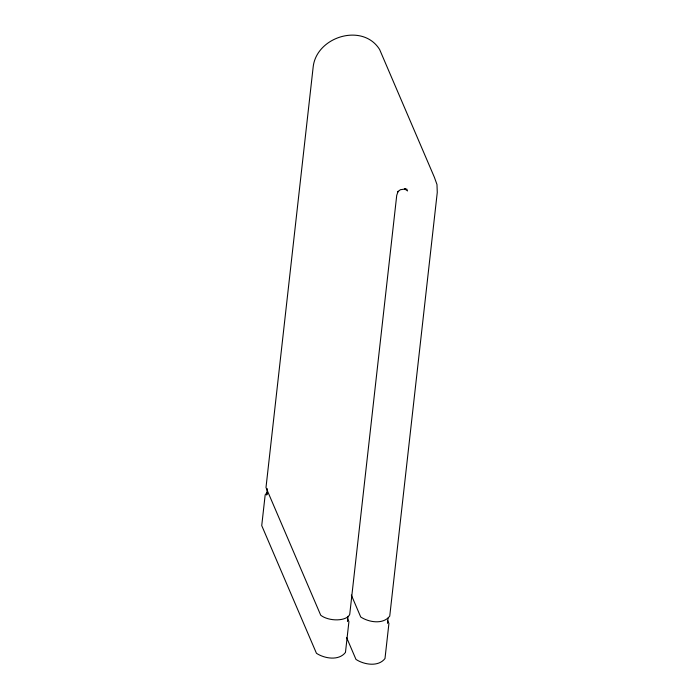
<?xml version="1.0" encoding="UTF-8"?>
<svg xmlns="http://www.w3.org/2000/svg" width="699" height="699" viewBox="0 0 699 699"><rect width="100%" height="100%" fill="white"/><g stroke="black" fill="none" stroke-linecap="round" stroke-linejoin="round"><path stroke-width="1.05" d="M267.341 488.715L266.634 495.014L267.35 493.774M347.447 621.542L348.041 616.3M387.464 623.325L388.05 618.082M267.446 492.096L265.174 494.866L261.732 525.604L316.446 653.285C324.546 658.624 338.893 661.027 345.463 652.412L348.915 621.682L347.63 618.685M406.696 188.931L407.543 190.932L404.511 188.791L405.638 188.948L400.352 189.717L397.582 192.024L398.168 191.211L396.735 195.327L349.736 614.342A16.182 8.117 6.4 0 1 337.399 619.856A16.182 8.117 6.4 0 1 320.719 615.216L265.996 487.526L313.187 66.824C316.638 36.575 362.772 22.455 379.627 49.515L434.35 177.205L436.98 184.51L437.268 192.417L389.745 616.125C383.174 624.74 368.827 622.328 360.728 616.999L351.326 595.05M387.639 620.467L388.924 623.464L384.992 658.537C378.412 667.152 364.074 664.74 355.974 659.41L346.564 637.462"/></g></svg>
